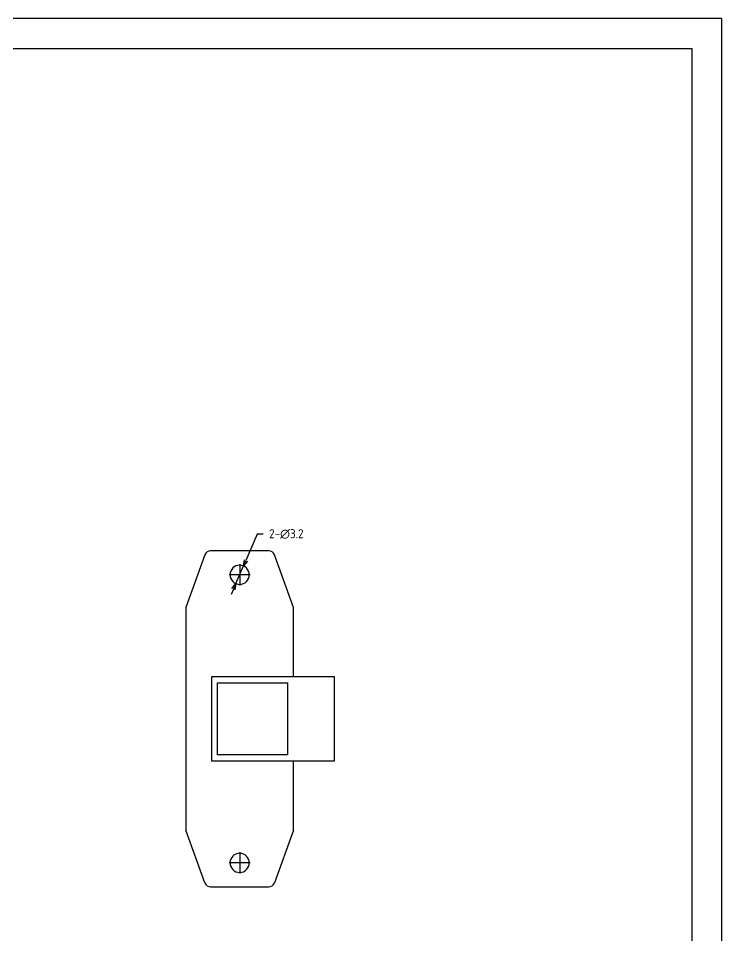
# Model space of a CAD drawing. Header units: inches. Extents: x 125 to 991, y -92 to 487.
# Drawn here: x 427.9 to 545.2, y 51.9 to 204.8 of the extents above; entities that cross this region are included whole.
import ezdxf

# ---------------------------------------------------------------- set-up
doc = ezdxf.new("R2010")
doc.units = ezdxf.units.IN
doc.linetypes.add('DOT_CENTER', pattern=[14, 12, -1, 0, -1])
doc.layers.add('1', color=7, linetype='Continuous')
doc.styles.add('ISO Dim', font='isocp.shx')
doc.dimstyles.new('ISO-25', dxfattribs={"dimtxt": 2.4, "dimasz": 2, "dimexe": 0.5, "dimexo": 0.5, "dimgap": 1, "dimtad": 1, "dimdsep": 46, "dimtxsty": 'Standard', "dimcen": 1.5, "dimclrd": 5, "dimclre": 5, "dimadec": 1, "dimazin": 0, "dimtfac": 1, "dimtmove": 0, "dimatfit": 3, "dimfxl": 1, "dimarcsym": 0})

# ---------------------------------------------------------------- blocks, each defined once
blk = doc.blocks.new('_Open30')
at = {"color": 0, "linetype": 'ByBlock', "lineweight": -2}
for p, q in [((-1, 0.27), (0, 0)), ((0, 0), (-1, -0.27)), ((0, 0), (-1, 0))]:
    blk.add_line(p, q, dxfattribs=at)
blk = doc.blocks.new('*D118')
at = {"color": 5, "lineweight": -2}
for p, q in [((467.76, 118.86), (465.85, 114.45)), ((468.76, 118.86), (467.76, 118.86)), ((464.18, 110.6), (465.45, 113.53)), ((463.78, 109.68), (463.39, 108.76))]:
    blk.add_line(p, q, dxfattribs=at)
at = {"layer": 'Defpoints', "color": 0}
for p in [(465.45, 113.53), (464.18, 110.6)]:
    blk.add_point(p, dxfattribs=at)
at = {"color": 5, "lineweight": -2}
for p, rotation in [((465.45, 113.53), 246.5576784061657), ((464.18, 110.6), 66.55767840616569)]:
    blk.add_blockref('_Open30', p, dxfattribs=dict(at, rotation=rotation))
at = {"color": 0, "insert": (472.6, 118.86), "char_height": 1.5, "attachment_point": 5, "rotation": 0.1, "style": 'ISO Dim'}
blk.add_mtext('2-∅3.2', dxfattribs=at)

msp = doc.modelspace()

# ---------------------------------------------------------------- linework, layer by layer
at = {"color": 7, "linetype": 'Continuous'}
for p, q in [((459.022, 115.406), (455.818, 106.601)), ((469.673, 116.064), (459.962, 116.064)), ((473.818, 106.601), (470.613, 115.406)), ((455.818, 106.601), (455.818, 69.527)), ((473.818, 95.064), (473.818, 106.601)), ((460.118, 95.064), (460.118, 81.064)), ((480.618, 95.064), (460.118, 95.064)), ((480.618, 81.064), (480.618, 95.064)), ((461.118, 82.064), (461.118, 94.064)), ((461.118, 94.064), (472.818, 94.064)), ((472.818, 94.064), (472.818, 82.064)), ((460.118, 81.064), (480.618, 81.064)), ((472.818, 82.064), (461.118, 82.064)), ((473.818, 69.527), (473.818, 81.064)), ((459.022, 60.722), (455.818, 69.527)), ((473.818, 69.527), (470.613, 60.722)), ((459.962, 60.064), (469.673, 60.064))]:
    msp.add_line(p, q, dxfattribs=at)
for centre, radius, start, end in [((459.962, 115.064), 1, 90, 160), ((469.673, 115.064), 1, 20, 90), ((464.818, 112.064), 1.6, 0, 180), ((464.818, 112.064), 1.6, 180, 0), ((464.818, 64.064), 1.6, 0, 180), ((464.818, 64.064), 1.6, 180, 0), ((459.962, 61.064), 1, 200, 270), ((469.673, 61.064), 1, 270, 340)]:
    msp.add_arc(centre, radius, start, end, dxfattribs=at)
at = {"layer": '1', "color": 7, "linetype": 'Continuous'}
for p, q in [((545.197, 204.784), (125.197, 204.784)), ((545.197, -92.216), (545.197, 204.784)), ((130.197, 199.784), (540.197, 199.784)), ((540.197, 199.784), (540.197, -87.216))]:
    msp.add_line(p, q, dxfattribs=at)
at = {"layer": '1', "color": 30, "linetype": 'DOT_CENTER'}
for p, q in [((464.818, 113.824), (464.818, 110.304)), ((466.578, 112.064), (463.058, 112.064)), ((464.818, 65.824), (464.818, 62.304)), ((466.578, 64.064), (463.058, 64.064))]:
    msp.add_line(p, q, dxfattribs=at)

# ---------------------------------------------------------------- dimensions: what is measured, and where the dimension line sits
dim = msp.add_diameter_dim_2p(p1=(464.181, 110.596), p2=(465.454, 113.532), text='2-<>', dimstyle='ISO-25', override={"dimtxt": 1.5, "dimasz": 1, "dimexe": 1, "dimexo": 1, "dimdec": 1, "dimtxsty": 'ISO Dim', "dimblk1": 'Open30', "dimblk2": 'Open30', "dimsah": 1})
dim.commit()
dim.dimension.update_dxf_attribs({"geometry": '*D118', "text_midpoint": (472.604, 118.861), "dimtype": 163, "text_rotation": 0.1})

doc.saveas('drawing.dxf')
